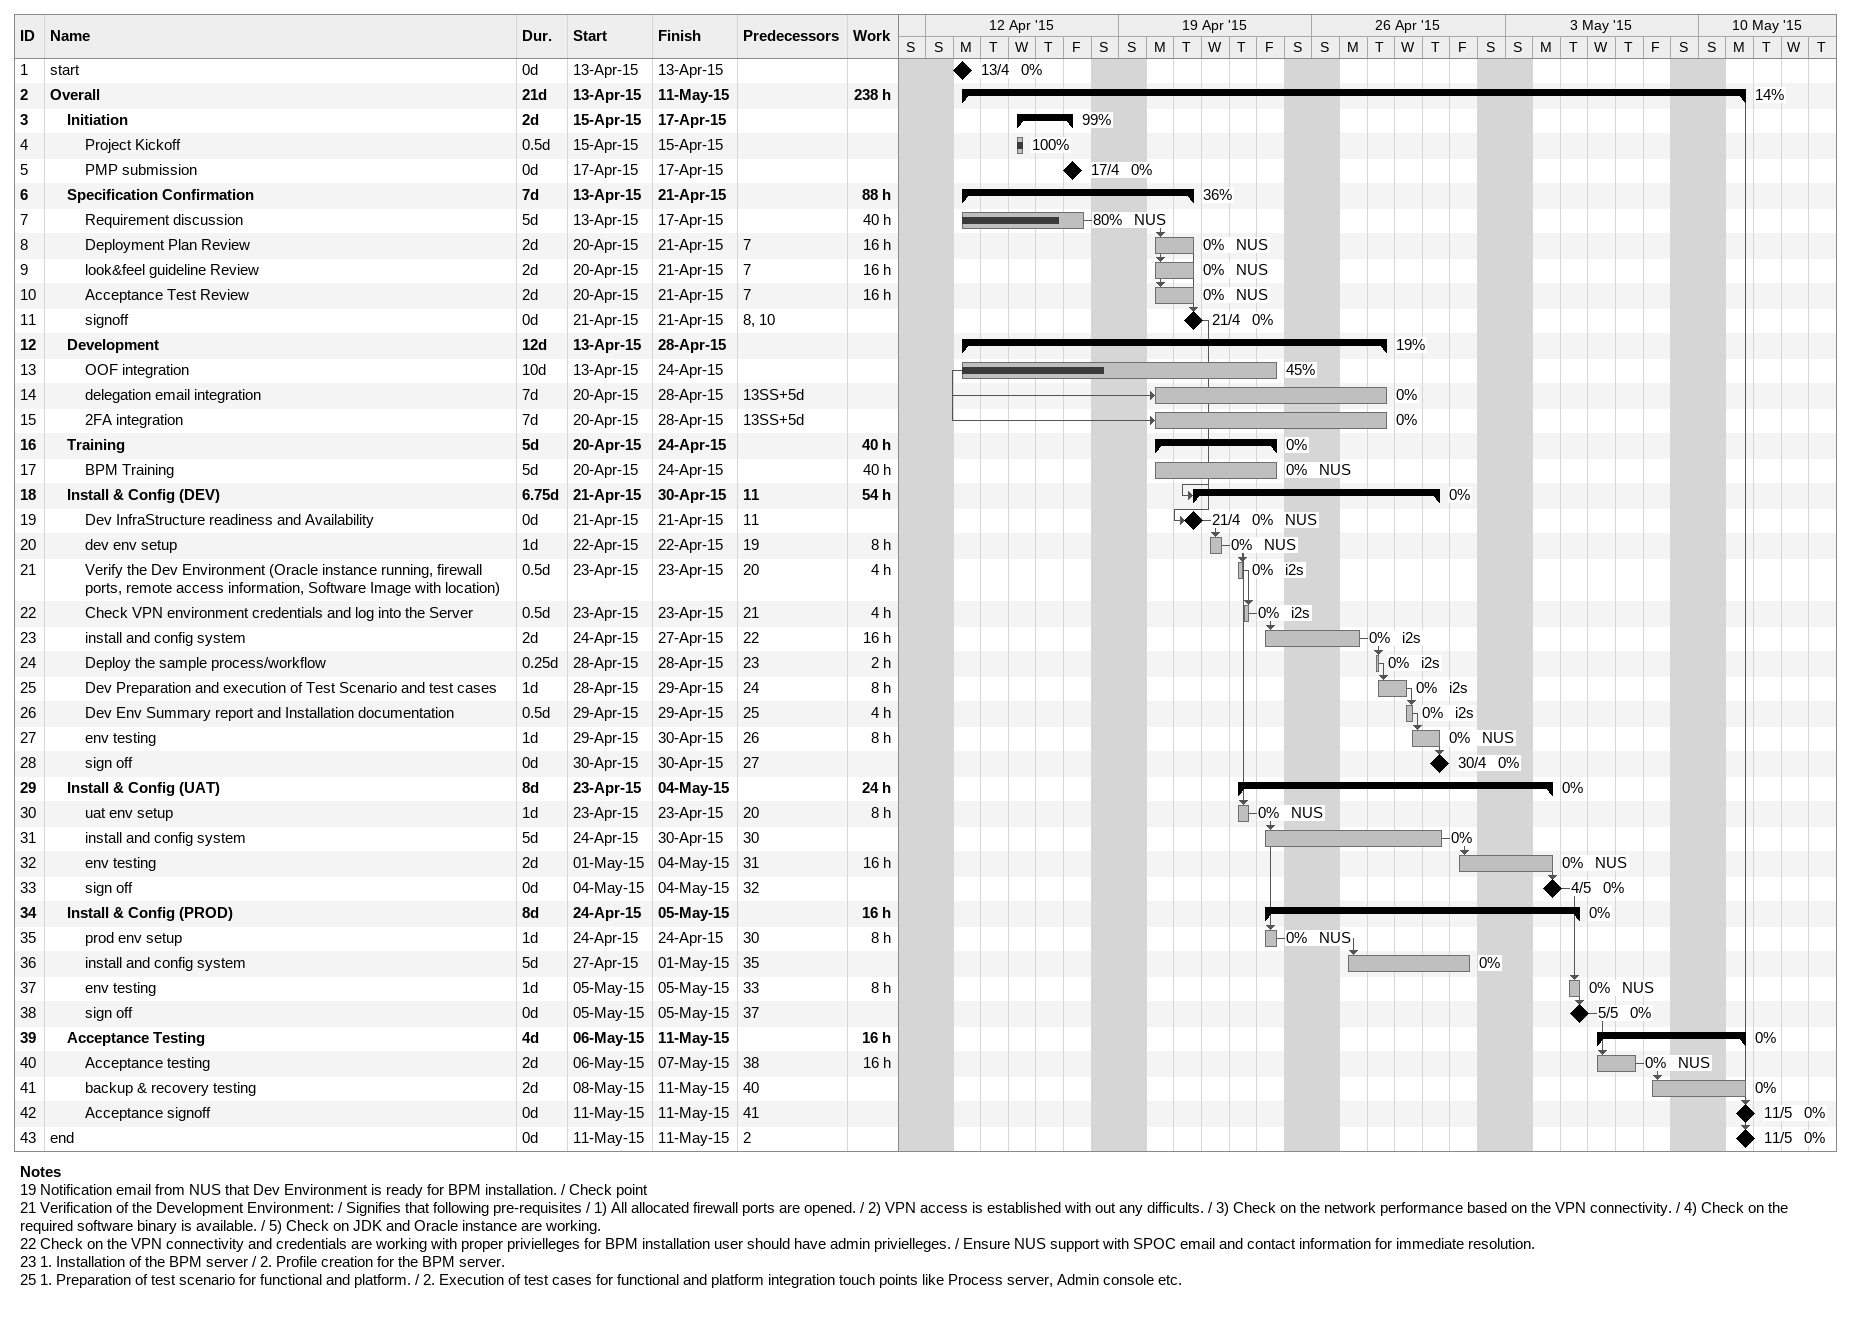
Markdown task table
| ID | Level | Task | Duration | Start | Finish | Predecessors | Resources | % complete | Work (h) |
|---|---|---|---|---|---|---|---|---|---|
| 1 | 1 | start | 0d | 2015-04-13 | 2015-04-13 |  |  | 0 |  |
| 2 | 1 | **Overall** | 21d | 2015-04-13 | 2015-05-11 |  |  | 14 | 238 |
| 3 | 2 | **Initiation** | 2d | 2015-04-15 | 2015-04-17 |  |  | 99 |  |
| 4 | 3 | Project Kickoff | 0.5d | 2015-04-15 | 2015-04-15 |  |  | 100 |  |
| 5 | 3 | PMP submission | 0d | 2015-04-17 | 2015-04-17 |  |  | 0 |  |
| 6 | 2 | **Specification Confirmation** | 7d | 2015-04-13 | 2015-04-21 |  |  | 36 | 88 |
| 7 | 3 | Requirement discussion | 5d | 2015-04-13 | 2015-04-17 |  | NUS | 80 | 40 |
| 8 | 3 | Deployment Plan Review | 2d | 2015-04-20 | 2015-04-21 | 7 | NUS | 0 | 16 |
| 9 | 3 | look&feel guideline Review | 2d | 2015-04-20 | 2015-04-21 | 7 | NUS | 0 | 16 |
| 10 | 3 | Acceptance Test Review | 2d | 2015-04-20 | 2015-04-21 | 7 | NUS | 0 | 16 |
| 11 | 3 | signoff | 0d | 2015-04-21 | 2015-04-21 | 8, 10 |  | 0 |  |
| 12 | 2 | **Development** | 12d | 2015-04-13 | 2015-04-28 |  |  | 19 |  |
| 13 | 3 | OOF integration | 10d | 2015-04-13 | 2015-04-24 |  |  | 45 |  |
| 14 | 3 | delegation email integration | 7d | 2015-04-20 | 2015-04-28 | 13SS+5d |  | 0 |  |
| 15 | 3 | 2FA integration | 7d | 2015-04-20 | 2015-04-28 | 13SS+5d |  | 0 |  |
| 16 | 2 | **Training** | 5d | 2015-04-20 | 2015-04-24 |  |  | 0 | 40 |
| 17 | 3 | BPM Training | 5d | 2015-04-20 | 2015-04-24 |  | NUS | 0 | 40 |
| 18 | 2 | **Install & Config (DEV)** | 6.75d | 2015-04-21 | 2015-04-30 | 11 |  | 0 | 54 |
| 19 | 3 | Dev InfraStructure readiness and Availability | 0d | 2015-04-21 | 2015-04-21 | 11 | NUS | 0 |  |
| 20 | 3 | dev env setup | 1d | 2015-04-22 | 2015-04-22 | 19 | NUS | 0 | 8 |
| 21 | 3 | Verify the Dev Environment (Oracle instance running, firewall ports, remote access information, Software Image with location) | 0.5d | 2015-04-23 | 2015-04-23 | 20 | i2s | 0 | 4 |
| 22 | 3 | Check VPN environment credentials and log into the Server | 0.5d | 2015-04-23 | 2015-04-23 | 21 | i2s | 0 | 4 |
| 23 | 3 | install and config system | 2d | 2015-04-24 | 2015-04-27 | 22 | i2s | 0 | 16 |
| 24 | 3 | Deploy the sample process/workflow | 0.25d | 2015-04-28 | 2015-04-28 | 23 | i2s | 0 | 2 |
| 25 | 3 | Dev Preparation and execution of Test Scenario and test cases | 1d | 2015-04-28 | 2015-04-29 | 24 | i2s | 0 | 8 |
| 26 | 3 | Dev Env Summary report and Installation documentation | 0.5d | 2015-04-29 | 2015-04-29 | 25 | i2s | 0 | 4 |
| 27 | 3 | env testing | 1d | 2015-04-29 | 2015-04-30 | 26 | NUS | 0 | 8 |
| 28 | 3 | sign off | 0d | 2015-04-30 | 2015-04-30 | 27 |  | 0 |  |
| 29 | 2 | **Install & Config (UAT)** | 8d | 2015-04-23 | 2015-05-04 |  |  | 0 | 24 |
| 30 | 3 | uat env setup | 1d | 2015-04-23 | 2015-04-23 | 20 | NUS | 0 | 8 |
| 31 | 3 | install and config system | 5d | 2015-04-24 | 2015-04-30 | 30 |  | 0 |  |
| 32 | 3 | env testing | 2d | 2015-05-01 | 2015-05-04 | 31 | NUS | 0 | 16 |
| 33 | 3 | sign off | 0d | 2015-05-04 | 2015-05-04 | 32 |  | 0 |  |
| 34 | 2 | **Install & Config (PROD)** | 8d | 2015-04-24 | 2015-05-05 |  |  | 0 | 16 |
| 35 | 3 | prod env setup | 1d | 2015-04-24 | 2015-04-24 | 30 | NUS | 0 | 8 |
| 36 | 3 | install and config system | 5d | 2015-04-27 | 2015-05-01 | 35 |  | 0 |  |
| 37 | 3 | env testing | 1d | 2015-05-05 | 2015-05-05 | 33 | NUS | 0 | 8 |
| 38 | 3 | sign off | 0d | 2015-05-05 | 2015-05-05 | 37 |  | 0 |  |
| 39 | 2 | **Acceptance Testing** | 4d | 2015-05-06 | 2015-05-11 |  |  | 0 | 16 |
| 40 | 3 | Acceptance testing | 2d | 2015-05-06 | 2015-05-07 | 38 | NUS | 0 | 16 |
| 41 | 3 | backup & recovery testing | 2d | 2015-05-08 | 2015-05-11 | 40 |  | 0 |  |
| 42 | 3 | Acceptance signoff | 0d | 2015-05-11 | 2015-05-11 | 41 |  | 0 |  |
| 43 | 1 | end | 0d | 2015-05-11 | 2015-05-11 | 2 |  | 0 |  |

Notes
- 19: Notification email from NUS that Dev Environment is ready for BPM installation. / Check point
- 21: Verification of the Development Environment: / Signifies that following pre-requisites / 1) All allocated firewall ports are opened. / 2) VPN access is established with out any difficults. / 3) Check on the network performance based on the VPN connectivity. / 4) Check on the required software binary is available. / 5) Check on JDK and Oracle instance are working.
- 22: Check on the VPN connectivity and credentials are working with proper privielleges for BPM installation user should have admin privielleges. / Ensure NUS support with SPOC email and contact information for immediate resolution.
- 23: 1. Installation of the BPM server / 2. Profile creation for the BPM server.
- 25: 1. Preparation of test scenario for functional and platform. / 2. Execution of test cases for functional and platform integration touch points like Process server, Admin console etc.
